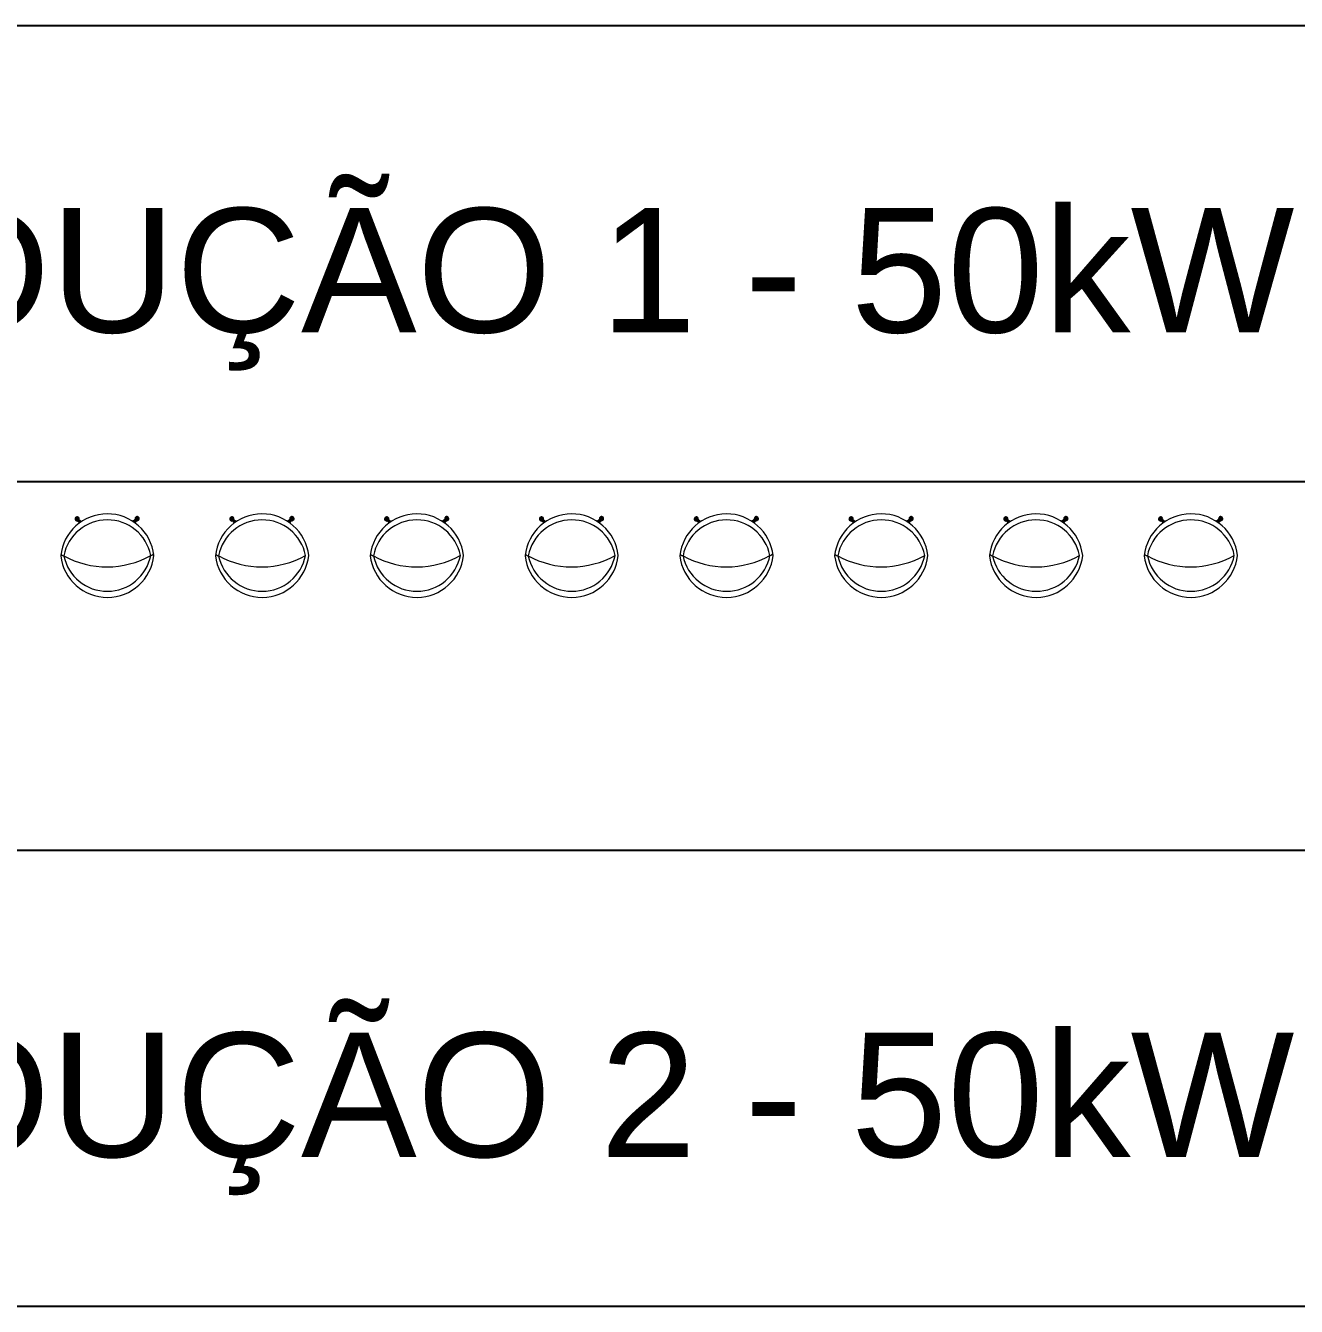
# Model space of a CAD drawing. Header units: metres. Extents: x 257 to 767, y -173 to 1.
# Drawn here: x 609.95 to 615.13, y -104.49 to -99.27 of the extents above; entities that cross this region are included whole.
import ezdxf

# ---------------------------------------------------------------- set-up
doc = ezdxf.new("R2010")
doc.units = ezdxf.units.M
doc.header["$LTSCALE"] = 10
doc.linetypes.add('HIDDEN2', pattern=[4.7625, 3.175, -1.5875])
doc.layers.get('0').update_dxf_attribs({"color": 254})
doc.layers.add('ELETEXTO LUMINÁRIAS', color=254, linetype='Continuous')
doc.layers.add('estofado', color=7, linetype='Continuous', lineweight=25)
doc.styles.add('ARIAL', font='')
doc.styles.get('ARIAL').set_extended_font_data('Arial')

msp = doc.modelspace()

# ---------------------------------------------------------------- hatches: boundary and pattern name
at = {"layer": 'estofado', "linetype": 'ByBlock', "lineweight": 5, "ltscale": 0.2}
h = msp.add_hatch(color=254, dxfattribs=at)
h.dxf.hatch_style = 1
h.set_gradient(color1=(193, 199, 200), one_color=1, tint=1, name='SPHERICAL')
h.paths.add_polyline_path([(610.1606, -101.2798, 0.86376), (610.1566, -101.2838), (610.1617, -101.2901, -4.344732), (610.167, -101.2848)])
h = msp.add_hatch(color=254, dxfattribs=at)
h.dxf.hatch_style = 1
h.set_gradient(color1=(193, 199, 200), one_color=1, tint=1, name='SPHERICAL')
h.paths.add_polyline_path([(610.1606, -101.2798, 0.86376), (610.1566, -101.2838), (610.1617, -101.2901, -4.344732), (610.167, -101.2848)])
h = msp.add_hatch(color=254, dxfattribs=at)
h.dxf.hatch_style = 1
h.set_gradient(color1=(193, 199, 200), one_color=1, tint=1)
h.paths.add_polyline_path([(610.1686, -101.2988, -0.013586), (610.1772, -101.2929), (610.1606, -101.2798, 0.86376), (610.1566, -101.2838)])
h = msp.add_hatch(color=254, dxfattribs=at)
h.dxf.hatch_style = 1
h.set_gradient(color1=(193, 199, 200), one_color=1, tint=1)
h.paths.add_polyline_path([(610.1686, -101.2988, -0.013586), (610.1772, -101.2929), (610.1606, -101.2798, 0.86376), (610.1566, -101.2838)])
h = msp.add_hatch(color=254, dxfattribs=at)
h.dxf.hatch_style = 1
h.set_gradient(color1=(193, 199, 200), one_color=1, tint=1)
h.paths.add_polyline_path([(610.3854, -101.292, -0.013586), (610.394, -101.2978), (610.4059, -101.2827, 0.86376), (610.4019, -101.2787)])
h = msp.add_hatch(color=254, dxfattribs=at)
h.dxf.hatch_style = 1
h.set_gradient(color1=(193, 199, 200), one_color=1, tint=1)
h.paths.add_polyline_path([(610.3854, -101.292, -0.013586), (610.394, -101.2978), (610.4059, -101.2827, 0.86376), (610.4019, -101.2787)])
h = msp.add_hatch(color=254, dxfattribs=at)
h.dxf.hatch_style = 1
h.set_gradient(color1=(193, 199, 200), one_color=1, tint=1, name='SPHERICAL')
h.paths.add_polyline_path([(610.3955, -101.2839), (610.4019, -101.2787, -0.86376), (610.4059, -101.2827), (610.4009, -101.2891, 4.344732)])
h = msp.add_hatch(color=254, dxfattribs=at)
h.dxf.hatch_style = 1
h.set_gradient(color1=(193, 199, 200), one_color=1, tint=1, name='SPHERICAL')
h.paths.add_polyline_path([(610.3955, -101.2839), (610.4019, -101.2787, -0.86376), (610.4059, -101.2827), (610.4009, -101.2891, 4.344732)])
h = msp.add_hatch(color=254, dxfattribs=at)
h.dxf.hatch_style = 1
h.set_gradient(color1=(193, 199, 200), one_color=1, tint=1, name='SPHERICAL')
h.paths.add_polyline_path([(610.7912, -101.2798, 0.86376), (610.7873, -101.2838), (610.7924, -101.2901, -4.344732), (610.7976, -101.2848)])
h = msp.add_hatch(color=254, dxfattribs=at)
h.dxf.hatch_style = 1
h.set_gradient(color1=(193, 199, 200), one_color=1, tint=1)
h.paths.add_polyline_path([(610.7993, -101.2988, -0.013586), (610.8079, -101.2929), (610.7912, -101.2798, 0.86376), (610.7873, -101.2838)])
h = msp.add_hatch(color=254, dxfattribs=at)
h.dxf.hatch_style = 1
h.set_gradient(color1=(193, 199, 200), one_color=1, tint=1)
h.paths.add_polyline_path([(611.0161, -101.292, -0.013586), (611.0247, -101.2978), (611.0366, -101.2827, 0.86376), (611.0326, -101.2787)])
h = msp.add_hatch(color=254, dxfattribs=at)
h.dxf.hatch_style = 1
h.set_gradient(color1=(193, 199, 200), one_color=1, tint=1, name='SPHERICAL')
h.paths.add_polyline_path([(611.0262, -101.2839), (611.0326, -101.2787, -0.86376), (611.0366, -101.2827), (611.0315, -101.2891, 4.344732)])
h = msp.add_hatch(color=254, dxfattribs=at)
h.dxf.hatch_style = 1
h.set_gradient(color1=(193, 199, 200), one_color=1, tint=1, name='SPHERICAL')
h.paths.add_polyline_path([(611.4219, -101.2798, 0.86376), (611.418, -101.2838), (611.4231, -101.2901, -4.344732), (611.4283, -101.2848)])
h = msp.add_hatch(color=254, dxfattribs=at)
h.dxf.hatch_style = 1
h.set_gradient(color1=(193, 199, 200), one_color=1, tint=1)
h.paths.add_polyline_path([(611.43, -101.2988, -0.013586), (611.4385, -101.2929), (611.4219, -101.2798, 0.86376), (611.418, -101.2838)])
h = msp.add_hatch(color=254, dxfattribs=at)
h.dxf.hatch_style = 1
h.set_gradient(color1=(193, 199, 200), one_color=1, tint=1)
h.paths.add_polyline_path([(611.6468, -101.292, -0.013586), (611.6554, -101.2978), (611.6673, -101.2827, 0.86376), (611.6633, -101.2787)])
h = msp.add_hatch(color=254, dxfattribs=at)
h.dxf.hatch_style = 1
h.set_gradient(color1=(193, 199, 200), one_color=1, tint=1, name='SPHERICAL')
h.paths.add_polyline_path([(611.6569, -101.2839), (611.6633, -101.2787, -0.86376), (611.6673, -101.2827), (611.6622, -101.2891, 4.344732)])
h = msp.add_hatch(color=254, dxfattribs=at)
h.dxf.hatch_style = 1
h.set_gradient(color1=(193, 199, 200), one_color=1, tint=1, name='SPHERICAL')
h.paths.add_polyline_path([(612.0526, -101.2798, 0.86376), (612.0486, -101.2838), (612.0537, -101.2901, -4.344732), (612.059, -101.2848)])
h = msp.add_hatch(color=254, dxfattribs=at)
h.dxf.hatch_style = 1
h.set_gradient(color1=(193, 199, 200), one_color=1, tint=1)
h.paths.add_polyline_path([(612.0607, -101.2988, -0.013586), (612.0692, -101.2929), (612.0526, -101.2798, 0.86376), (612.0486, -101.2838)])
h = msp.add_hatch(color=254, dxfattribs=at)
h.dxf.hatch_style = 1
h.set_gradient(color1=(193, 199, 200), one_color=1, tint=1)
h.paths.add_polyline_path([(612.2775, -101.292, -0.013586), (612.286, -101.2978), (612.298, -101.2827, 0.86376), (612.294, -101.2787)])
h = msp.add_hatch(color=254, dxfattribs=at)
h.dxf.hatch_style = 1
h.set_gradient(color1=(193, 199, 200), one_color=1, tint=1, name='SPHERICAL')
h.paths.add_polyline_path([(612.2876, -101.2839), (612.294, -101.2787, -0.86376), (612.298, -101.2827), (612.2929, -101.2891, 4.344732)])
h = msp.add_hatch(color=254, dxfattribs=at)
h.dxf.hatch_style = 1
h.set_gradient(color1=(193, 199, 200), one_color=1, tint=1, name='SPHERICAL')
h.paths.add_polyline_path([(612.6833, -101.2798, 0.86376), (612.6793, -101.2838), (612.6844, -101.2901, -4.344732), (612.6897, -101.2848)])
h = msp.add_hatch(color=254, dxfattribs=at)
h.dxf.hatch_style = 1
h.set_gradient(color1=(193, 199, 200), one_color=1, tint=1)
h.paths.add_polyline_path([(612.6914, -101.2988, -0.013586), (612.6999, -101.2929), (612.6833, -101.2798, 0.86376), (612.6793, -101.2838)])
h = msp.add_hatch(color=254, dxfattribs=at)
h.dxf.hatch_style = 1
h.set_gradient(color1=(193, 199, 200), one_color=1, tint=1)
h.paths.add_polyline_path([(612.9081, -101.292, -0.013586), (612.9167, -101.2978), (612.9286, -101.2827, 0.86376), (612.9246, -101.2787)])
h = msp.add_hatch(color=254, dxfattribs=at)
h.dxf.hatch_style = 1
h.set_gradient(color1=(193, 199, 200), one_color=1, tint=1, name='SPHERICAL')
h.paths.add_polyline_path([(612.9183, -101.2839), (612.9246, -101.2787, -0.86376), (612.9286, -101.2827), (612.9236, -101.2891, 4.344732)])
h = msp.add_hatch(color=254, dxfattribs=at)
h.dxf.hatch_style = 1
h.set_gradient(color1=(193, 199, 200), one_color=1, tint=1, name='SPHERICAL')
h.paths.add_polyline_path([(613.314, -101.2798, 0.86376), (613.31, -101.2838), (613.3151, -101.2901, -4.344732), (613.3204, -101.2848)])
h = msp.add_hatch(color=254, dxfattribs=at)
h.dxf.hatch_style = 1
h.set_gradient(color1=(193, 199, 200), one_color=1, tint=1)
h.paths.add_polyline_path([(613.3221, -101.2988, -0.013586), (613.3306, -101.2929), (613.314, -101.2798, 0.86376), (613.31, -101.2838)])
h = msp.add_hatch(color=254, dxfattribs=at)
h.dxf.hatch_style = 1
h.set_gradient(color1=(193, 199, 200), one_color=1, tint=1)
h.paths.add_polyline_path([(613.5388, -101.292, -0.013586), (613.5474, -101.2978), (613.5593, -101.2827, 0.86376), (613.5553, -101.2787)])
h = msp.add_hatch(color=254, dxfattribs=at)
h.dxf.hatch_style = 1
h.set_gradient(color1=(193, 199, 200), one_color=1, tint=1, name='SPHERICAL')
h.paths.add_polyline_path([(613.549, -101.2839), (613.5553, -101.2787, -0.86376), (613.5593, -101.2827), (613.5543, -101.2891, 4.344732)])
h = msp.add_hatch(color=254, dxfattribs=at)
h.dxf.hatch_style = 1
h.set_gradient(color1=(193, 199, 200), one_color=1, tint=1, name='SPHERICAL')
h.paths.add_polyline_path([(613.9447, -101.2798, 0.86376), (613.9407, -101.2838), (613.9458, -101.2901, -4.344732), (613.9511, -101.2848)])
h = msp.add_hatch(color=254, dxfattribs=at)
h.dxf.hatch_style = 1
h.set_gradient(color1=(193, 199, 200), one_color=1, tint=1)
h.paths.add_polyline_path([(613.9527, -101.2988, -0.013586), (613.9613, -101.2929), (613.9447, -101.2798, 0.86376), (613.9407, -101.2838)])
h = msp.add_hatch(color=254, dxfattribs=at)
h.dxf.hatch_style = 1
h.set_gradient(color1=(193, 199, 200), one_color=1, tint=1)
h.paths.add_polyline_path([(614.1695, -101.292, -0.013586), (614.1781, -101.2978), (614.19, -101.2827, 0.86376), (614.186, -101.2787)])
h = msp.add_hatch(color=254, dxfattribs=at)
h.dxf.hatch_style = 1
h.set_gradient(color1=(193, 199, 200), one_color=1, tint=1, name='SPHERICAL')
h.paths.add_polyline_path([(614.1796, -101.2839), (614.186, -101.2787, -0.86376), (614.19, -101.2827), (614.185, -101.2891, 4.344732)])
h = msp.add_hatch(color=254, dxfattribs=at)
h.dxf.hatch_style = 1
h.set_gradient(color1=(193, 199, 200), one_color=1, tint=1, name='SPHERICAL')
h.paths.add_polyline_path([(614.5753, -101.2798, 0.86376), (614.5714, -101.2838), (614.5765, -101.2901, -4.344732), (614.5817, -101.2848)])
h = msp.add_hatch(color=254, dxfattribs=at)
h.dxf.hatch_style = 1
h.set_gradient(color1=(193, 199, 200), one_color=1, tint=1)
h.paths.add_polyline_path([(614.5834, -101.2988, -0.013586), (614.592, -101.2929), (614.5753, -101.2798, 0.86376), (614.5714, -101.2838)])
h = msp.add_hatch(color=254, dxfattribs=at)
h.dxf.hatch_style = 1
h.set_gradient(color1=(193, 199, 200), one_color=1, tint=1)
h.paths.add_polyline_path([(614.8002, -101.292, -0.013586), (614.8088, -101.2978), (614.8207, -101.2827, 0.86376), (614.8167, -101.2787)])
h = msp.add_hatch(color=254, dxfattribs=at)
h.dxf.hatch_style = 1
h.set_gradient(color1=(193, 199, 200), one_color=1, tint=1, name='SPHERICAL')
h.paths.add_polyline_path([(614.8103, -101.2839), (614.8167, -101.2787, -0.86376), (614.8207, -101.2827), (614.8156, -101.2891, 4.344732)])

# ---------------------------------------------------------------- linework, layer by layer
at = {"color": 254}
for points in [[(604.3486, -99.273), (620.2965, -99.273), (620.2965, -101.1312), (604.3486, -101.1312)], [(604.3486, -102.6312), (620.2965, -102.6312), (620.2965, -104.4894), (604.3486, -104.4894)]]:
    msp.add_lwpolyline(points, close=True, dxfattribs=at)
at = {"layer": 'estofado', "color": 254, "linetype": 'ByBlock', "lineweight": 5, "ltscale": 0.2}
for p, q in [((610.1566, -101.2838), (610.1686, -101.2988)), ((610.1566, -101.2838), (610.1686, -101.2988)), ((610.1606, -101.2798), (610.1772, -101.2929)), ((610.1606, -101.2798), (610.1772, -101.2929)), ((610.4019, -101.2787), (610.3854, -101.292)), ((610.4019, -101.2787), (610.3854, -101.292)), ((610.4059, -101.2827), (610.394, -101.2978)), ((610.4059, -101.2827), (610.394, -101.2978)), ((610.7873, -101.2838), (610.7993, -101.2988)), ((610.7912, -101.2798), (610.8079, -101.2929)), ((611.0326, -101.2787), (611.0161, -101.292)), ((611.0366, -101.2827), (611.0247, -101.2978)), ((611.418, -101.2838), (611.43, -101.2988)), ((611.4219, -101.2798), (611.4385, -101.2929)), ((611.6633, -101.2787), (611.6468, -101.292)), ((611.6673, -101.2827), (611.6554, -101.2978)), ((612.0486, -101.2838), (612.0607, -101.2988)), ((612.0526, -101.2798), (612.0692, -101.2929)), ((612.294, -101.2787), (612.2775, -101.292)), ((612.298, -101.2827), (612.286, -101.2978)), ((612.6793, -101.2838), (612.6914, -101.2988)), ((612.6833, -101.2798), (612.6999, -101.2929)), ((612.9246, -101.2787), (612.9081, -101.292)), ((612.9286, -101.2827), (612.9167, -101.2978)), ((613.31, -101.2838), (613.3221, -101.2988)), ((613.314, -101.2798), (613.3306, -101.2929)), ((613.5553, -101.2787), (613.5388, -101.292)), ((613.5593, -101.2827), (613.5474, -101.2978)), ((613.9407, -101.2838), (613.9527, -101.2988)), ((613.9447, -101.2798), (613.9613, -101.2929)), ((614.186, -101.2787), (614.1695, -101.292)), ((614.19, -101.2827), (614.1781, -101.2978)), ((614.5714, -101.2838), (614.5834, -101.2988)), ((614.5753, -101.2798), (614.592, -101.2929)), ((614.8167, -101.2787), (614.8002, -101.292)), ((614.8207, -101.2827), (614.8088, -101.2978))]:
    msp.add_line(p, q, dxfattribs=at)
at = {"layer": 'estofado', "color": 254, "lineweight": 13}
for centre, start, end in [((610.282, -101.4528), 6.6064, 173.8871), ((610.282, -101.4528), 6.6064, 173.8871), ((610.9127, -101.4528), 6.6064, 173.8871), ((611.5433, -101.4528), 6.6064, 173.8871), ((612.174, -101.4528), 6.6064, 173.8871), ((612.8047, -101.4528), 6.6064, 173.8871), ((613.4354, -101.4528), 6.6064, 173.8871), ((614.0661, -101.4528), 6.6064, 173.8871), ((614.6968, -101.4528), 6.6064, 173.8871), ((610.2818, -101.4104), 186.6064, 353.8871), ((610.2818, -101.4104), 186.6064, 353.8871), ((610.9125, -101.4104), 186.6064, 353.8871), ((611.5432, -101.4104), 186.6064, 353.8871), ((612.1738, -101.4104), 186.6064, 353.8871), ((612.8045, -101.4104), 186.6064, 353.8871), ((613.4352, -101.4104), 186.6064, 353.8871), ((614.0659, -101.4104), 186.6064, 353.8871), ((614.6966, -101.4104), 186.6064, 353.8871)]:
    msp.add_arc(centre, 0.1912, start, end, dxfattribs=at)
at = {"layer": 'estofado', "color": 254, "linetype": 'HIDDEN2', "lineweight": 5, "ltscale": 0.2}
for centre, radius, start, end in [((610.282, -101.4664), 0.1804, 11.3676, 169.1259), ((610.282, -101.4664), 0.1804, 11.3676, 169.1259), ((610.9127, -101.4664), 0.1804, 11.3676, 169.1259), ((611.5434, -101.4664), 0.1804, 11.3676, 169.1259), ((612.1741, -101.4664), 0.1804, 11.3676, 169.1259), ((612.8048, -101.4664), 0.1804, 11.3676, 169.1259), ((613.4355, -101.4664), 0.1804, 11.3676, 169.1259), ((614.0661, -101.4664), 0.1804, 11.3676, 169.1259), ((614.6968, -101.4664), 0.1804, 11.3676, 169.1259), ((610.1059, -101.4172), 0.0152, 210.3093, 266.1238), ((610.1059, -101.4172), 0.0152, 210.3093, 266.1238), ((610.2805, -101.1138), 0.3637, 241.1298, 299.3637), ((610.2817, -101.3963), 0.1805, 191.5256, 348.9679), ((610.2805, -101.1138), 0.3637, 241.1298, 299.3637), ((610.2817, -101.3963), 0.1805, 191.5256, 348.9679), ((610.4577, -101.4157), 0.0152, 274.3697, 330.1843), ((610.7366, -101.4172), 0.0152, 210.3093, 266.1238), ((610.9112, -101.1138), 0.3637, 241.1298, 299.3637), ((610.9124, -101.3963), 0.1805, 191.5256, 348.9679), ((611.3673, -101.4172), 0.0152, 210.3093, 266.1238), ((611.5419, -101.1138), 0.3637, 241.1298, 299.3637), ((611.5431, -101.3963), 0.1805, 191.5256, 348.9679), ((611.998, -101.4172), 0.0152, 210.3093, 266.1238), ((612.1726, -101.1138), 0.3637, 241.1298, 299.3637), ((612.1738, -101.3963), 0.1805, 191.5256, 348.9679), ((612.6287, -101.4172), 0.0152, 210.3093, 266.1238), ((612.8033, -101.1138), 0.3637, 241.1298, 299.3637), ((612.8045, -101.3963), 0.1805, 191.5256, 348.9679), ((612.9804, -101.4157), 0.0152, 274.3697, 330.1843), ((613.2594, -101.4172), 0.0152, 210.3093, 266.1238), ((613.4339, -101.1138), 0.3637, 241.1298, 299.3637), ((613.4352, -101.3963), 0.1805, 191.5256, 348.9679), ((613.89, -101.4172), 0.0152, 210.3093, 266.1238), ((614.0646, -101.1138), 0.3637, 241.1298, 299.3637), ((614.0658, -101.3963), 0.1805, 191.5256, 348.9679), ((614.5207, -101.4172), 0.0152, 210.3093, 266.1238), ((614.6953, -101.1138), 0.3637, 241.1298, 299.3637), ((614.6965, -101.3963), 0.1805, 191.5256, 348.9679)]:
    msp.add_arc(centre, radius, start, end, dxfattribs=at)
at = {"layer": 'estofado', "color": 254, "linetype": 'ByBlock', "lineweight": 5, "ltscale": 0.2}
for centre, radius, start, end in [((610.1589, -101.2821), 0.00855, 341.1701, 289.3234), ((610.1589, -101.2821), 0.00855, 341.1701, 289.3234), ((610.1589, -101.2821), 0.00284, 53.6085, 216.8851), ((610.1589, -101.2821), 0.00284, 53.6085, 216.8851), ((610.4036, -101.281), 0.00855, 251.1701, 199.3234), ((610.4036, -101.281), 0.00855, 251.1701, 199.3234), ((610.4036, -101.281), 0.00284, 323.6085, 126.8851), ((610.4036, -101.281), 0.00284, 323.6085, 126.8851), ((610.7895, -101.2821), 0.00855, 341.1701, 289.3234), ((610.7895, -101.2821), 0.00284, 53.6085, 216.8851), ((611.0343, -101.281), 0.00855, 251.1701, 199.3234), ((611.0343, -101.281), 0.00284, 323.6085, 126.8851), ((611.4202, -101.2821), 0.00855, 341.1701, 289.3234), ((611.4202, -101.2821), 0.00284, 53.6085, 216.8851), ((611.665, -101.281), 0.00855, 251.1701, 199.3234), ((611.665, -101.281), 0.00284, 323.6085, 126.8851), ((612.0509, -101.2821), 0.00855, 341.1701, 289.3234), ((612.0509, -101.2821), 0.00284, 53.6085, 216.8851), ((612.2957, -101.281), 0.00855, 251.1701, 199.3234), ((612.2957, -101.281), 0.00284, 323.6085, 126.8851), ((612.6816, -101.2821), 0.00855, 341.1701, 289.3234), ((612.6816, -101.2821), 0.00284, 53.6085, 216.8851), ((612.9263, -101.281), 0.00855, 251.1701, 199.3234), ((612.9263, -101.281), 0.00284, 323.6085, 126.8851), ((613.3123, -101.2821), 0.00855, 341.1701, 289.3234), ((613.3123, -101.2821), 0.00284, 53.6085, 216.8851), ((613.557, -101.281), 0.00855, 251.1701, 199.3234), ((613.557, -101.281), 0.00284, 323.6085, 126.8851), ((613.943, -101.2821), 0.00855, 341.1701, 289.3234), ((613.943, -101.2821), 0.00284, 53.6085, 216.8851), ((614.1877, -101.281), 0.00855, 251.1701, 199.3234), ((614.1877, -101.281), 0.00284, 323.6085, 126.8851), ((614.5737, -101.2821), 0.00855, 341.1701, 289.3234), ((614.5737, -101.2821), 0.00284, 53.6085, 216.8851), ((614.8184, -101.281), 0.00855, 251.1701, 199.3234), ((614.8184, -101.281), 0.00284, 323.6085, 126.8851)]:
    msp.add_arc(centre, radius, start, end, dxfattribs=at)

# ---------------------------------------------------------------- texts
at = {"layer": 'ELETEXTO LUMINÁRIAS', "color": 254, "ltscale": 0.05, "style": 'ARIAL'}
for s, p in [('LINHA DE PRODUÇÃO 1 - 50kW', (604.5486, -100.5226)), ('LINHA DE PRODUÇÃO 2 - 50kW', (604.5486, -103.8808))]:
    msp.add_text(s, height=0.50625, rotation=360, dxfattribs=at).set_placement(p)

doc.saveas('drawing.dxf')
